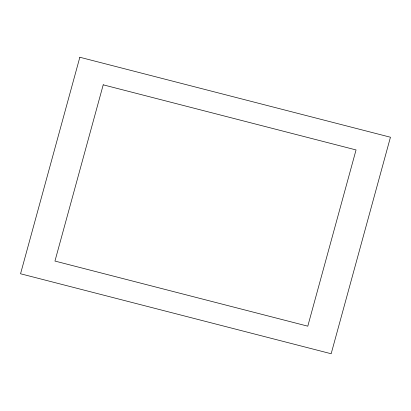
<?xml version="1.0" encoding="UTF-8"?>
<svg xmlns="http://www.w3.org/2000/svg" width="411" height="411" viewBox="0 0 411 411"><rect width="100%" height="100%" fill="white"/><g stroke="black" fill="none" stroke-linecap="round" stroke-linejoin="round"><path stroke-width="0.62" d="M79.842 57.252L20.55 273.767L331.158 353.748L390.45 137.233L79.842 57.252M103.212 84.825L54.951 261.067L307.788 326.175L356.049 149.933L103.212 84.825"/></g></svg>
